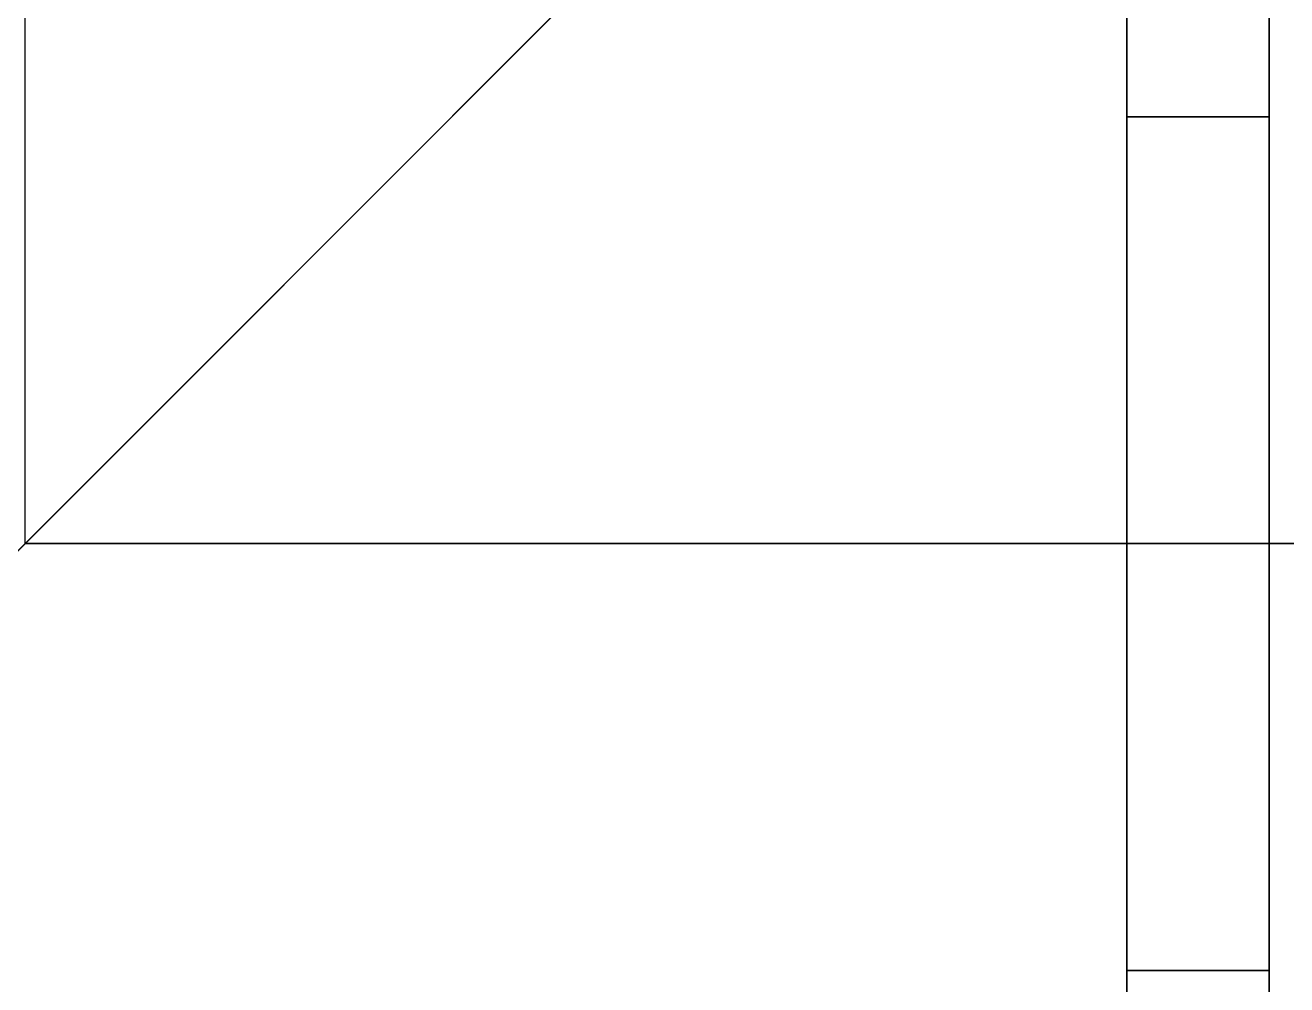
# Model space of a CAD drawing. Header units: millimetres. Extents: x -6529 to 809, y -8611 to 207.
# Drawn here: x -5936.11 to -5918.36, y -5074.1 to -5060.6 of the extents above; entities that cross this region are included whole.
import ezdxf

# ---------------------------------------------------------------- set-up
doc = ezdxf.new("R2010")
doc.units = ezdxf.units.MM
doc.header["$MEASUREMENT"] = 0
doc.layers.add('staal', color=5, linetype='Continuous', true_color=0x0000ff)

msp = doc.modelspace()

# ---------------------------------------------------------------- linework, layer by layer
at = {"layer": 'staal'}
for p, q in [((-5956.11, -5087.894, 1276), (-5916.11, -5047.894, 1276)), ((-5920.61, -5061.894, 1446.5), (-5918.61, -5061.894, 1446.5)), ((-5920.61, -5061.894, 1371.5), (-5918.61, -5061.894, 1371.5)), ((-5920.61, -5061.894, 1145.5), (-5918.61, -5061.894, 1145.5)), ((-5920.61, -5061.894, 1220.5), (-5918.61, -5061.894, 1220.5)), ((-5918.61, -5061.894, 170.5), (-5920.61, -5061.894, 170.5)), ((-5918.61, -5061.894, 95.5), (-5920.61, -5061.894, 95.5)), ((-5920.61, -5067.894, 1316), (-5918.61, -5067.894, 1316)), ((-5920.61, -5067.894, 1484), (-5918.61, -5067.894, 1484)), ((-5920.61, -5067.894, 1452.5), (-5918.61, -5067.894, 1452.5)), ((-5920.61, -5067.894, 1440.5), (-5918.61, -5067.894, 1440.5)), ((-5920.61, -5067.894, 1377.5), (-5918.61, -5067.894, 1377.5)), ((-5920.61, -5067.894, 1365.5), (-5918.61, -5067.894, 1365.5)), ((-5920.61, -5067.894, 1276), (-5918.61, -5067.894, 1276)), ((-5920.61, -5067.894, 1108), (-5918.61, -5067.894, 1108)), ((-5920.61, -5067.894, 1139.5), (-5918.61, -5067.894, 1139.5)), ((-5920.61, -5067.894, 1151.5), (-5918.61, -5067.894, 1151.5)), ((-5920.61, -5067.894, 1214.5), (-5918.61, -5067.894, 1214.5)), ((-5920.61, -5067.894, 1226.5), (-5918.61, -5067.894, 1226.5)), ((-5918.61, -5067.894, 40), (-5920.61, -5067.894, 40)), ((-5918.61, -5067.894, 208), (-5920.61, -5067.894, 208)), ((-5918.61, -5067.894, 176.5), (-5920.61, -5067.894, 176.5)), ((-5918.61, -5067.894, 164.5), (-5920.61, -5067.894, 164.5)), ((-5918.61, -5067.894, 101.5), (-5920.61, -5067.894, 101.5)), ((-5918.61, -5067.894, 89.5), (-5920.61, -5067.894, 89.5)), ((-5920.61, -5073.894, 1446.5), (-5918.61, -5073.894, 1446.5)), ((-5920.61, -5073.894, 1371.5), (-5918.61, -5073.894, 1371.5)), ((-5920.61, -5073.894, 1145.5), (-5918.61, -5073.894, 1145.5)), ((-5920.61, -5073.894, 1220.5), (-5918.61, -5073.894, 1220.5)), ((-5918.61, -5073.894, 170.5), (-5920.61, -5073.894, 170.5)), ((-5918.61, -5073.894, 95.5), (-5920.61, -5073.894, 95.5))]:
    msp.add_line(p, q, dxfattribs=at)
for points in [[(-5936.11, -5067.894, 40), (-5936.11, -5032.644, 40), (-5936.11, -4997.394, 40)], [(-5936.11, -5067.894, 38), (-5936.11, -5032.644, 38), (-5936.11, -4997.394, 38)], [(-5936.11, -5067.894, 2), (-5936.11, -5032.644, 2), (-5936.11, -4997.394, 2)], [(-5936.11, -5067.894), (-5936.11, -5032.644), (-5936.11, -4997.394)], [(-5956.11, -5087.894, 1276), (-5936.11, -5067.894, 1276), (-5916.11, -5047.894, 1276)], [(-5916.11, -5047.894, 1316), (-5936.11, -5067.894, 1316), (-5956.11, -5087.894, 1316)], [(-5956.11, -5087.894, 1316), (-5936.11, -5067.894, 1316), (-5916.11, -5047.894, 1316)], [(-5956.11, -5087.894), (-5936.11, -5067.894), (-5916.11, -5047.894)], [(-5916.11, -5047.894, 40), (-5936.11, -5067.894, 40), (-5956.11, -5087.894, 40)], [(-5956.11, -5087.894), (-5936.11, -5067.894), (-5916.11, -5047.894)], [(-5916.11, -5047.894, 40), (-5936.11, -5067.894, 40), (-5956.11, -5087.894, 40)], [(-5954.11, -5085.894, 1314), (-5936.11, -5067.894, 1314), (-5918.11, -5049.894, 1314)], [(-5918.11, -5049.894, 1278), (-5936.11, -5067.894, 1278), (-5954.11, -5085.894, 1278)], [(-5918.11, -5049.894, 1314), (-5936.11, -5067.894, 1314), (-5954.11, -5085.894, 1314)], [(-5954.11, -5085.894, 1278), (-5936.11, -5067.894, 1278), (-5918.11, -5049.894, 1278)], [(-5954.11, -5085.894, 38), (-5936.11, -5067.894, 38), (-5918.11, -5049.894, 38)], [(-5918.11, -5049.894, 2), (-5936.11, -5067.894, 2), (-5954.11, -5085.894, 2)], [(-5954.11, -5085.894, 38), (-5936.11, -5067.894, 38), (-5918.11, -5049.894, 38)], [(-5918.11, -5049.894, 2), (-5936.11, -5067.894, 2), (-5954.11, -5085.894, 2)], [(-5918.61, -5050.394, 1316), (-5918.61, -5067.894, 1316), (-5918.61, -5085.394, 1316)], [(-5918.61, -5050.394, 1484), (-5918.61, -5067.894, 1484), (-5918.61, -5085.394, 1484)], [(-5918.61, -5050.394, 1400), (-5918.61, -5067.894, 1400), (-5918.61, -5085.394, 1400)], [(-5918.61, -5050.394, 1276), (-5918.61, -5067.894, 1276), (-5918.61, -5085.394, 1276)], [(-5918.61, -5050.394, 1108), (-5918.61, -5067.894, 1108), (-5918.61, -5085.394, 1108)], [(-5918.61, -5050.394, 1192), (-5918.61, -5067.894, 1192), (-5918.61, -5085.394, 1192)], [(-5918.61, -5085.394, 40), (-5918.61, -5067.894, 40), (-5918.61, -5050.394, 40)], [(-5918.61, -5085.394, 208), (-5918.61, -5067.894, 208), (-5918.61, -5050.394, 208)], [(-5918.61, -5085.394, 124), (-5918.61, -5067.894, 124), (-5918.61, -5050.394, 124)], [(-5920.61, -5083.394, 1316), (-5920.61, -5067.894, 1316), (-5920.61, -5052.394, 1316)], [(-5920.61, -5083.394, 1484), (-5920.61, -5067.894, 1484), (-5920.61, -5052.394, 1484)], [(-5920.61, -5083.394, 1400), (-5920.61, -5067.894, 1400), (-5920.61, -5052.394, 1400)], [(-5920.61, -5083.394, 1276), (-5920.61, -5067.894, 1276), (-5920.61, -5052.394, 1276)], [(-5920.61, -5083.394, 1108), (-5920.61, -5067.894, 1108), (-5920.61, -5052.394, 1108)], [(-5920.61, -5083.394, 1192), (-5920.61, -5067.894, 1192), (-5920.61, -5052.394, 1192)], [(-5920.61, -5052.394, 40), (-5920.61, -5067.894, 40), (-5920.61, -5083.394, 40)], [(-5920.61, -5052.394, 208), (-5920.61, -5067.894, 208), (-5920.61, -5083.394, 208)], [(-5920.61, -5052.394, 124), (-5920.61, -5067.894, 124), (-5920.61, -5083.394, 124)], [(-5865.61, -5067.894, 1316), (-5900.86, -5067.894, 1316), (-5936.11, -5067.894, 1316)], [(-5865.61, -5067.894, 1314), (-5900.86, -5067.894, 1314), (-5936.11, -5067.894, 1314)], [(-5865.61, -5067.894, 1278), (-5900.86, -5067.894, 1278), (-5936.11, -5067.894, 1278)], [(-5865.61, -5067.894, 1276), (-5900.86, -5067.894, 1276), (-5936.11, -5067.894, 1276)], [(-5936.11, -5067.894), (-5936.11, -5067.894, 1), (-5936.11, -5067.894, 2)], [(-5936.11, -5067.894, 38), (-5936.11, -5067.894, 39), (-5936.11, -5067.894, 40)], [(-5936.11, -5067.894, 40), (-5900.86, -5067.894, 40), (-5865.61, -5067.894, 40)], [(-5936.11, -5067.894, 38), (-5900.86, -5067.894, 38), (-5865.61, -5067.894, 38)], [(-5936.11, -5067.894, 2), (-5900.86, -5067.894, 2), (-5865.61, -5067.894, 2)], [(-5936.11, -5067.894), (-5900.86, -5067.894), (-5865.61, -5067.894)], [(-5936.11, -5067.894), (-5936.11, -5067.894, 1), (-5936.11, -5067.894, 2)], [(-5936.11, -5067.894, 38), (-5936.11, -5067.894, 39), (-5936.11, -5067.894, 40)], [(-5920.61, -5067.894, 1316), (-5920.61, -5067.894, 1340.75), (-5920.61, -5067.894, 1365.5)], [(-5920.61, -5067.894, 1377.5), (-5920.61, -5067.894, 1409), (-5920.61, -5067.894, 1440.5)], [(-5920.61, -5067.894, 1452.5), (-5920.61, -5067.894, 1468.25), (-5920.61, -5067.894, 1484)], [(-5920.61, -5067.894, 1276), (-5920.61, -5067.894, 1251.25), (-5920.61, -5067.894, 1226.5)], [(-5920.61, -5067.894, 1214.5), (-5920.61, -5067.894, 1183), (-5920.61, -5067.894, 1151.5)], [(-5920.61, -5067.894, 1139.5), (-5920.61, -5067.894, 1123.75), (-5920.61, -5067.894, 1108)], [(-5920.61, -5067.894, 40), (-5920.61, -5067.894, 64.75), (-5920.61, -5067.894, 89.5)], [(-5920.61, -5067.894, 101.5), (-5920.61, -5067.894, 133), (-5920.61, -5067.894, 164.5)], [(-5920.61, -5067.894, 176.5), (-5920.61, -5067.894, 192.25), (-5920.61, -5067.894, 208)], [(-5918.61, -5067.894, 1316), (-5918.61, -5067.894, 1340.75), (-5918.61, -5067.894, 1365.5)], [(-5918.61, -5067.894, 1377.5), (-5918.61, -5067.894, 1409), (-5918.61, -5067.894, 1440.5)], [(-5918.61, -5067.894, 1452.5), (-5918.61, -5067.894, 1468.25), (-5918.61, -5067.894, 1484)], [(-5918.61, -5067.894, 1276), (-5918.61, -5067.894, 1251.25), (-5918.61, -5067.894, 1226.5)], [(-5918.61, -5067.894, 1214.5), (-5918.61, -5067.894, 1183), (-5918.61, -5067.894, 1151.5)], [(-5918.61, -5067.894, 1139.5), (-5918.61, -5067.894, 1123.75), (-5918.61, -5067.894, 1108)], [(-5918.61, -5067.894, 40), (-5918.61, -5067.894, 64.75), (-5918.61, -5067.894, 89.5)], [(-5918.61, -5067.894, 101.5), (-5918.61, -5067.894, 133), (-5918.61, -5067.894, 164.5)], [(-5918.61, -5067.894, 176.5), (-5918.61, -5067.894, 192.25), (-5918.61, -5067.894, 208)]]:
    msp.add_open_spline(points, degree=2, dxfattribs=at)
for points, weights, knots in [([(-5920.61, -5073.894, 1446.5), (-5920.61, -5073.894, 1452.5), (-5920.61, -5067.894, 1452.5), (-5920.61, -5061.894, 1452.5), (-5920.61, -5061.894, 1446.5), (-5920.61, -5061.894, 1440.5), (-5920.61, -5067.894, 1440.5), (-5920.61, -5073.894, 1440.5), (-5920.61, -5073.894, 1446.5)], [1, 0.707106781187, 1, 0.707106781187, 1, 0.707106781187, 1, 0.707106781187, 1], [0, 0, 0, 7.853982, 7.853982, 15.707963, 15.707963, 23.561945, 23.561945, 31.415927, 31.415927, 31.415927]), ([(-5920.61, -5073.894, 1371.5), (-5920.61, -5073.894, 1377.5), (-5920.61, -5067.894, 1377.5), (-5920.61, -5061.894, 1377.5), (-5920.61, -5061.894, 1371.5), (-5920.61, -5061.894, 1365.5), (-5920.61, -5067.894, 1365.5), (-5920.61, -5073.894, 1365.5), (-5920.61, -5073.894, 1371.5)], [1, 0.707106781187, 1, 0.707106781187, 1, 0.707106781187, 1, 0.707106781187, 1], [0, 0, 0, 7.853982, 7.853982, 15.707963, 15.707963, 23.561945, 23.561945, 31.415927, 31.415927, 31.415927]), ([(-5920.61, -5073.894, 1145.5), (-5920.61, -5073.894, 1139.5), (-5920.61, -5067.894, 1139.5), (-5920.61, -5061.894, 1139.5), (-5920.61, -5061.894, 1145.5), (-5920.61, -5061.894, 1151.5), (-5920.61, -5067.894, 1151.5), (-5920.61, -5073.894, 1151.5), (-5920.61, -5073.894, 1145.5)], [1, 0.707106781187, 1, 0.707106781187, 1, 0.707106781187, 1, 0.707106781187, 1], [0, 0, 0, 7.853982, 7.853982, 15.707963, 15.707963, 23.561945, 23.561945, 31.415927, 31.415927, 31.415927]), ([(-5920.61, -5073.894, 1220.5), (-5920.61, -5073.894, 1214.5), (-5920.61, -5067.894, 1214.5), (-5920.61, -5061.894, 1214.5), (-5920.61, -5061.894, 1220.5), (-5920.61, -5061.894, 1226.5), (-5920.61, -5067.894, 1226.5), (-5920.61, -5073.894, 1226.5), (-5920.61, -5073.894, 1220.5)], [1, 0.707106781187, 1, 0.707106781187, 1, 0.707106781187, 1, 0.707106781187, 1], [0, 0, 0, 7.853982, 7.853982, 15.707963, 15.707963, 23.561945, 23.561945, 31.415927, 31.415927, 31.415927]), ([(-5920.61, -5073.894, 170.5), (-5920.61, -5073.894, 164.5), (-5920.61, -5067.894, 164.5), (-5920.61, -5061.894, 164.5), (-5920.61, -5061.894, 170.5), (-5920.61, -5061.894, 176.5), (-5920.61, -5067.894, 176.5), (-5920.61, -5073.894, 176.5), (-5920.61, -5073.894, 170.5)], [1, 0.707106781187, 1, 0.707106781187, 1, 0.707106781187, 1, 0.707106781187, 1], [-31.415927, -31.415927, -31.415927, -23.561945, -23.561945, -15.707963, -15.707963, -7.853982, -7.853982, 0, 0, 0]), ([(-5920.61, -5073.894, 95.5), (-5920.61, -5073.894, 89.5), (-5920.61, -5067.894, 89.5), (-5920.61, -5061.894, 89.5), (-5920.61, -5061.894, 95.5), (-5920.61, -5061.894, 101.5), (-5920.61, -5067.894, 101.5), (-5920.61, -5073.894, 101.5), (-5920.61, -5073.894, 95.5)], [1, 0.707106781187, 1, 0.707106781187, 1, 0.707106781187, 1, 0.707106781187, 1], [-31.415927, -31.415927, -31.415927, -23.561945, -23.561945, -15.707963, -15.707963, -7.853982, -7.853982, 0, 0, 0]), ([(-5918.61, -5073.894, 1446.5), (-5918.61, -5073.894, 1440.5), (-5918.61, -5067.894, 1440.5), (-5918.61, -5061.894, 1440.5), (-5918.61, -5061.894, 1446.5), (-5918.61, -5061.894, 1452.5), (-5918.61, -5067.894, 1452.5), (-5918.61, -5073.894, 1452.5), (-5918.61, -5073.894, 1446.5)], [1, 0.707106781187, 1, 0.707106781187, 1, 0.707106781187, 1, 0.707106781187, 1], [-31.415927, -31.415927, -31.415927, -23.561945, -23.561945, -15.707963, -15.707963, -7.853982, -7.853982, 0, 0, 0]), ([(-5918.61, -5073.894, 1371.5), (-5918.61, -5073.894, 1365.5), (-5918.61, -5067.894, 1365.5), (-5918.61, -5061.894, 1365.5), (-5918.61, -5061.894, 1371.5), (-5918.61, -5061.894, 1377.5), (-5918.61, -5067.894, 1377.5), (-5918.61, -5073.894, 1377.5), (-5918.61, -5073.894, 1371.5)], [1, 0.707106781187, 1, 0.707106781187, 1, 0.707106781187, 1, 0.707106781187, 1], [-31.415927, -31.415927, -31.415927, -23.561945, -23.561945, -15.707963, -15.707963, -7.853982, -7.853982, 0, 0, 0]), ([(-5918.61, -5073.894, 1145.5), (-5918.61, -5073.894, 1151.5), (-5918.61, -5067.894, 1151.5), (-5918.61, -5061.894, 1151.5), (-5918.61, -5061.894, 1145.5), (-5918.61, -5061.894, 1139.5), (-5918.61, -5067.894, 1139.5), (-5918.61, -5073.894, 1139.5), (-5918.61, -5073.894, 1145.5)], [1, 0.707106781187, 1, 0.707106781187, 1, 0.707106781187, 1, 0.707106781187, 1], [-31.415927, -31.415927, -31.415927, -23.561945, -23.561945, -15.707963, -15.707963, -7.853982, -7.853982, 0, 0, 0]), ([(-5918.61, -5073.894, 1220.5), (-5918.61, -5073.894, 1226.5), (-5918.61, -5067.894, 1226.5), (-5918.61, -5061.894, 1226.5), (-5918.61, -5061.894, 1220.5), (-5918.61, -5061.894, 1214.5), (-5918.61, -5067.894, 1214.5), (-5918.61, -5073.894, 1214.5), (-5918.61, -5073.894, 1220.5)], [1, 0.707106781187, 1, 0.707106781187, 1, 0.707106781187, 1, 0.707106781187, 1], [-31.415927, -31.415927, -31.415927, -23.561945, -23.561945, -15.707963, -15.707963, -7.853982, -7.853982, 0, 0, 0]), ([(-5918.61, -5073.894, 170.5), (-5918.61, -5073.894, 176.5), (-5918.61, -5067.894, 176.5), (-5918.61, -5061.894, 176.5), (-5918.61, -5061.894, 170.5), (-5918.61, -5061.894, 164.5), (-5918.61, -5067.894, 164.5), (-5918.61, -5073.894, 164.5), (-5918.61, -5073.894, 170.5)], [1, 0.707106781187, 1, 0.707106781187, 1, 0.707106781187, 1, 0.707106851018, 0.999999860338], [0, 0, 0, 7.853982, 7.853982, 15.707964, 15.707964, 23.561946, 23.561946, 31.415927, 31.415927, 31.415927]), ([(-5918.61, -5073.894, 95.5), (-5918.61, -5073.894, 101.5), (-5918.61, -5067.894, 101.5), (-5918.61, -5061.894, 101.5), (-5918.61, -5061.894, 95.5), (-5918.61, -5061.894, 89.5), (-5918.61, -5067.894, 89.5), (-5918.61, -5073.894, 89.5), (-5918.61, -5073.894, 95.5)], [1, 0.707106781187, 1, 0.707106781187, 1, 0.707106781187, 1, 0.707106781187, 1], [0, 0, 0, 7.853982, 7.853982, 15.707963, 15.707963, 23.561945, 23.561945, 31.415927, 31.415927, 31.415927])]:
    msp.add_rational_spline(points, weights, degree=2, knots=knots, dxfattribs=at)

doc.saveas('drawing.dxf')
